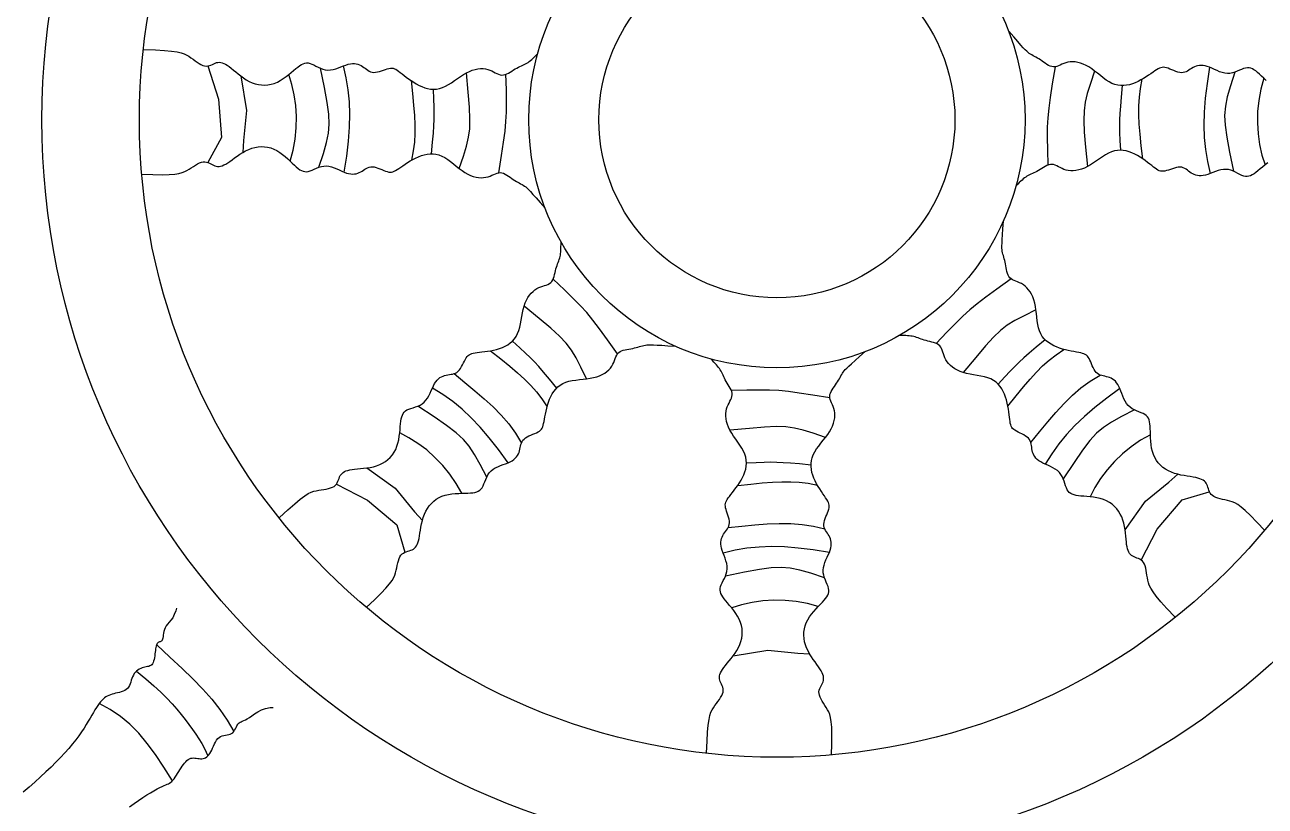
# Model space of a CAD drawing. Header units: inches. Extents: x 7.5 to 50, y 15.4 to 40.2.
# Drawn here: x 9.2811 to 9.3794, y 22.0536 to 22.1156 of the extents above; entities that cross this region are included whole.
import ezdxf

# ---------------------------------------------------------------- set-up
doc = ezdxf.new("R2010")
doc.units = ezdxf.units.IN
doc.header["$MEASUREMENT"] = 0
doc.layers.add('02', color=2, linetype='Continuous')

msp = doc.modelspace()

# ---------------------------------------------------------------- linework, layer by layer
at = {"layer": '02'}
for points in [[(9.379511, 22.111159), (9.379321, 22.111335), (9.379144, 22.111505), (9.378978, 22.111662), (9.378826, 22.111799), (9.378684, 22.111917), (9.378549, 22.112013), (9.378419, 22.112088), (9.37829, 22.11214), (9.37816, 22.112168), (9.378025, 22.112173), (9.377883, 22.112152), (9.37773, 22.112107), (9.377568, 22.112044), (9.377397, 22.111971), (9.377219, 22.111894), (9.377033, 22.111823), (9.376841, 22.111764), (9.376644, 22.111725), (9.376442, 22.111715), (9.376238, 22.111737), (9.376031, 22.111787), (9.375824, 22.111859), (9.375619, 22.111944), (9.375418, 22.112036), (9.375221, 22.112128), (9.375031, 22.112211), (9.37485, 22.11228), (9.374679, 22.112328), (9.374517, 22.112355), (9.374365, 22.112364), (9.37422, 22.112356), (9.374084, 22.112332), (9.373955, 22.112295), (9.373832, 22.112247), (9.373715, 22.112188), (9.373604, 22.112122), (9.373495, 22.112051), (9.373388, 22.111981), (9.37328, 22.111915), (9.373169, 22.111858), (9.373054, 22.111813), (9.372931, 22.111785), (9.372799, 22.111778), (9.372658, 22.111795), (9.372508, 22.111832), (9.372353, 22.111883), (9.372196, 22.111944), (9.372041, 22.112008), (9.37189, 22.112071), (9.371747, 22.112127), (9.371613, 22.11217), (9.371493, 22.112198), (9.371381, 22.112207), (9.371276, 22.1122), (9.371172, 22.112176), (9.371067, 22.112136), (9.370955, 22.112079), (9.370833, 22.112006), (9.370698, 22.111918), (9.370545, 22.111814), (9.370377, 22.111699), (9.370195, 22.111577), (9.370001, 22.11145), (9.369797, 22.111324), (9.369584, 22.111202), (9.369365, 22.111088), (9.369141, 22.110986), (9.368913, 22.1109), (9.368684, 22.110831), (9.368453, 22.110784), (9.36822, 22.110758), (9.367987, 22.110758), (9.367753, 22.110786), (9.36752, 22.110843), (9.367287, 22.110931), (9.367056, 22.111053), (9.366826, 22.111201), (9.366596, 22.111368), (9.366368, 22.111547), (9.366141, 22.111731), (9.365914, 22.111911), (9.365688, 22.112081), (9.365462, 22.112233), (9.365237, 22.112361), (9.365013, 22.112464), (9.364793, 22.112543), (9.364578, 22.1126), (9.364369, 22.112635), (9.364167, 22.112648), (9.363976, 22.112641), (9.363795, 22.112615), (9.363626, 22.112572), (9.363468, 22.112515), (9.363319, 22.112452), (9.363177, 22.112388), (9.363041, 22.112329), (9.36291, 22.112281), (9.36278, 22.11225), (9.362651, 22.112242), (9.362522, 22.11226), (9.362392, 22.112302), (9.362262, 22.112363), (9.362132, 22.112438), (9.362002, 22.112523), (9.361874, 22.112613), (9.361747, 22.112704), (9.361622, 22.11279), (9.3615, 22.112869), (9.36138, 22.11294), (9.361263, 22.113006), (9.361149, 22.113068), (9.361039, 22.113128), (9.360933, 22.113188), (9.36083, 22.11325), (9.360733, 22.113314), (9.360638, 22.113386), (9.360535, 22.113475), (9.360414, 22.113594), (9.360262, 22.113755), (9.360067, 22.11397), (9.359817, 22.114251), (9.3595, 22.114612), (9.359105, 22.115063)], [(9.290538, 22.113622), (9.291446, 22.113592), (9.292169, 22.113551), (9.292734, 22.113498), (9.293166, 22.113435), (9.293493, 22.113361), (9.293741, 22.113277), (9.293936, 22.113182), (9.294105, 22.113078), (9.294269, 22.112964), (9.294432, 22.112846), (9.294594, 22.112727), (9.294753, 22.112615), (9.294908, 22.112512), (9.29506, 22.112425), (9.295206, 22.112358), (9.295346, 22.112316), (9.29548, 22.112303), (9.295607, 22.112314), (9.29573, 22.112344), (9.295848, 22.112387), (9.295963, 22.112438), (9.296075, 22.11249), (9.296185, 22.112538), (9.296295, 22.112576), (9.296405, 22.112599), (9.296516, 22.112606), (9.29663, 22.112596), (9.296748, 22.112568), (9.296873, 22.112521), (9.297005, 22.112455), (9.297145, 22.112369), (9.297296, 22.112263), (9.297458, 22.112135), (9.297632, 22.111992), (9.297816, 22.111838), (9.298011, 22.111678), (9.298215, 22.111519), (9.298428, 22.111365), (9.298651, 22.111221), (9.298881, 22.111094), (9.29912, 22.110987), (9.299364, 22.110904), (9.299614, 22.110843), (9.299866, 22.110808), (9.300119, 22.110799), (9.300373, 22.110816), (9.300625, 22.110862), (9.300873, 22.110937), (9.301117, 22.111041), (9.301354, 22.111169), (9.301585, 22.111315), (9.301806, 22.111473), (9.302018, 22.111637), (9.302219, 22.111801), (9.302407, 22.111959), (9.302583, 22.112104), (9.302744, 22.112231), (9.302893, 22.112339), (9.303034, 22.112426), (9.303169, 22.112492), (9.303301, 22.112535), (9.303433, 22.112555), (9.303568, 22.11255), (9.303709, 22.11252), (9.303858, 22.112465), (9.304015, 22.112391), (9.304181, 22.112307), (9.304354, 22.112219), (9.304535, 22.112135), (9.304722, 22.112064), (9.304916, 22.112012), (9.305117, 22.111988), (9.305322, 22.111996), (9.305532, 22.112033), (9.305743, 22.11209), (9.305953, 22.112162), (9.306161, 22.11224), (9.306363, 22.112318), (9.306558, 22.112389), (9.306743, 22.112446), (9.306917, 22.112482), (9.30708, 22.112498), (9.307233, 22.112497), (9.307376, 22.112479), (9.307511, 22.112447), (9.307637, 22.112401), (9.307757, 22.112344), (9.307869, 22.112278), (9.307976, 22.112204), (9.30808, 22.112127), (9.308182, 22.11205), (9.308285, 22.111977), (9.308392, 22.111912), (9.308504, 22.11186), (9.308625, 22.111824), (9.308756, 22.111808), (9.308898, 22.111816), (9.30905, 22.111843), (9.309208, 22.111883), (9.309368, 22.111933), (9.309528, 22.111987), (9.309682, 22.11204), (9.309829, 22.112086), (9.309965, 22.112121), (9.310087, 22.11214), (9.310199, 22.112142), (9.310304, 22.112128), (9.310406, 22.112097), (9.310509, 22.11205), (9.310616, 22.111985), (9.310733, 22.111905), (9.310862, 22.111807), (9.311007, 22.111694), (9.311167, 22.111568), (9.31134, 22.111434), (9.311526, 22.111295), (9.311721, 22.111155), (9.311926, 22.111019), (9.312137, 22.110891), (9.312354, 22.110774), (9.312575, 22.110673), (9.312799, 22.11059), (9.313027, 22.110526), (9.313257, 22.110486), (9.31349, 22.11047), (9.313725, 22.110482), (9.313961, 22.110523), (9.314199, 22.110596), (9.314438, 22.110702), (9.314678, 22.110834), (9.314917, 22.110986), (9.315157, 22.11115), (9.315396, 22.111318), (9.315634, 22.111483), (9.315871, 22.111637), (9.316107, 22.111773), (9.31634, 22.111886), (9.31657, 22.111974), (9.316795, 22.112039), (9.317014, 22.112081), (9.317225, 22.112101), (9.317426, 22.112101), (9.317617, 22.112082), (9.317796, 22.112044), (9.317962, 22.111989), (9.318116, 22.111922), (9.31826, 22.111849), (9.318397, 22.111776), (9.318529, 22.111708), (9.318657, 22.111652), (9.318784, 22.111612), (9.318912, 22.111595), (9.319042, 22.111604), (9.319175, 22.111637), (9.319309, 22.11169), (9.319444, 22.111756), (9.319578, 22.111833), (9.319712, 22.111914), (9.319845, 22.111996), (9.319975, 22.112074), (9.320103, 22.112144), (9.320227, 22.112207), (9.320348, 22.112265), (9.320466, 22.112319), (9.32058, 22.112372), (9.32069, 22.112425), (9.320796, 22.112479), (9.320898, 22.112537), (9.320996, 22.112601), (9.321092, 22.112671), (9.321188, 22.112749), (9.321288, 22.112836), (9.321392, 22.112933), (9.321505, 22.113042), (9.321628, 22.113164), (9.321764, 22.113299)], [(9.295607, 22.112314), (9.296452, 22.109682), (9.296699, 22.106646), (9.295617, 22.104673)], [(9.298215, 22.111519), (9.298667, 22.108778), (9.298422, 22.106399), (9.298374, 22.105457)], [(9.302126, 22.104769), (9.302361, 22.105636), (9.302521, 22.106519), (9.302609, 22.107408), (9.302626, 22.108295), (9.302574, 22.10917), (9.302454, 22.110024), (9.302268, 22.11085), (9.302018, 22.111637)], [(9.304415, 22.104281), (9.304764, 22.105367), (9.305014, 22.106239), (9.305168, 22.10699), (9.305227, 22.10771), (9.305191, 22.108493), (9.305063, 22.10943), (9.304844, 22.110613), (9.304535, 22.112135)], [(9.306416, 22.103893), (9.30662, 22.105175), (9.306764, 22.106355), (9.306849, 22.107452), (9.306874, 22.108484), (9.306839, 22.109469), (9.306742, 22.110424), (9.306584, 22.111368), (9.306363, 22.112318)], [(9.315533, 22.104193), (9.315869, 22.105171), (9.316116, 22.105963), (9.316281, 22.106657), (9.31637, 22.107342), (9.316391, 22.108108), (9.316349, 22.109042), (9.316252, 22.110235), (9.316107, 22.111773)], [(9.318667, 22.103854), (9.31889, 22.105212), (9.319056, 22.106279), (9.319173, 22.107144), (9.319246, 22.1079), (9.319283, 22.108639), (9.319291, 22.109452), (9.319276, 22.110429), (9.319245, 22.111664)], [(9.36278, 22.11225), (9.362558, 22.110892), (9.362391, 22.109826), (9.362275, 22.10896), (9.362202, 22.108204), (9.362165, 22.107465), (9.362157, 22.106653), (9.362172, 22.105675), (9.362203, 22.10444)], [(9.365914, 22.111911), (9.365578, 22.110933), (9.365331, 22.110142), (9.365167, 22.109448), (9.365077, 22.108762), (9.365057, 22.107997), (9.365098, 22.107062), (9.365195, 22.10587), (9.365341, 22.104331)], [(9.375031, 22.112211), (9.374828, 22.11093), (9.374683, 22.109749), (9.374598, 22.108652), (9.374573, 22.10762), (9.374609, 22.106636), (9.374706, 22.105681), (9.374864, 22.104737), (9.375085, 22.103786)], [(9.377033, 22.111823), (9.376684, 22.110737), (9.376433, 22.109865), (9.376279, 22.109115), (9.376221, 22.108394), (9.376256, 22.107611), (9.376385, 22.106674), (9.376604, 22.105491), (9.376913, 22.103969)], [(9.311721, 22.111155), (9.311833, 22.110119), (9.311925, 22.109208), (9.311991, 22.108396), (9.312027, 22.107655), (9.312027, 22.106957), (9.311986, 22.106274), (9.311897, 22.105578), (9.311757, 22.104841)], [(9.368103, 22.110758), (9.368019, 22.10984), (9.367957, 22.109121), (9.367916, 22.108542), (9.367894, 22.108041), (9.367888, 22.107561), (9.367898, 22.107039), (9.367922, 22.106417), (9.367958, 22.105634)], [(9.369726, 22.104949), (9.369615, 22.105986), (9.369523, 22.106896), (9.369456, 22.107708), (9.369421, 22.108449), (9.369421, 22.109147), (9.369462, 22.109831), (9.36955, 22.110527), (9.36969, 22.111263)], [(9.379321, 22.111335), (9.379087, 22.110468), (9.378926, 22.109585), (9.378838, 22.108696), (9.378822, 22.10781), (9.378874, 22.106935), (9.378994, 22.10608), (9.37918, 22.105254), (9.37943, 22.104467)], [(9.313344, 22.105346), (9.313428, 22.106264), (9.31349, 22.106983), (9.313531, 22.107563), (9.313554, 22.108063), (9.313559, 22.108544), (9.313549, 22.109065), (9.313526, 22.109687), (9.31349, 22.11047)], [(9.290351, 22.10373), (9.291258, 22.1037), (9.291982, 22.103692), (9.292549, 22.103707), (9.292985, 22.103741), (9.293316, 22.103793), (9.293569, 22.103861), (9.29377, 22.103942), (9.293945, 22.104036), (9.294117, 22.104138), (9.294288, 22.104245), (9.294457, 22.104352), (9.294623, 22.104454), (9.294785, 22.104546), (9.294942, 22.104624), (9.295092, 22.104681), (9.295235, 22.104713), (9.295369, 22.104717), (9.295495, 22.104698), (9.295616, 22.104659), (9.295731, 22.104608), (9.295842, 22.10455), (9.29595, 22.104491), (9.296057, 22.104436), (9.296164, 22.10439), (9.296272, 22.10436), (9.296382, 22.104345), (9.296497, 22.104348), (9.296617, 22.104368), (9.296744, 22.104406), (9.29688, 22.104463), (9.297026, 22.10454), (9.297184, 22.104636), (9.297354, 22.104752), (9.297537, 22.104884), (9.297731, 22.105025), (9.297936, 22.105172), (9.29815, 22.105317), (9.298374, 22.105457), (9.298605, 22.105585), (9.298844, 22.105697), (9.299088, 22.105787), (9.299338, 22.105854), (9.299591, 22.105898), (9.299845, 22.105916), (9.300098, 22.105909), (9.30035, 22.105875), (9.300598, 22.105812), (9.300841, 22.105721), (9.301078, 22.105601), (9.301306, 22.105457), (9.301526, 22.105296), (9.301737, 22.105124), (9.301937, 22.104946), (9.302126, 22.104769), (9.302304, 22.104599), (9.302469, 22.104443), (9.302622, 22.104305), (9.302764, 22.104187), (9.302898, 22.104091), (9.303028, 22.104016), (9.303157, 22.103964), (9.303288, 22.103936), (9.303423, 22.103932), (9.303565, 22.103952), (9.303717, 22.103997), (9.303879, 22.10406), (9.30405, 22.104134), (9.304229, 22.10421), (9.304415, 22.104281), (9.304607, 22.10434), (9.304804, 22.104379), (9.305005, 22.10439), (9.30521, 22.104367), (9.305417, 22.104317), (9.305623, 22.104245), (9.305829, 22.10416), (9.30603, 22.104068), (9.306227, 22.103977), (9.306416, 22.103893), (9.306598, 22.103824), (9.306769, 22.103777), (9.306931, 22.103749), (9.307083, 22.10374), (9.307227, 22.103749), (9.307364, 22.103772), (9.307493, 22.103809), (9.307616, 22.103858), (9.307732, 22.103916), (9.307844, 22.103983), (9.307952, 22.104053), (9.30806, 22.104123), (9.308168, 22.104189), (9.308278, 22.104247), (9.308394, 22.104291), (9.308517, 22.104319), (9.308648, 22.104326), (9.30879, 22.104309), (9.30894, 22.104272), (9.309095, 22.104221), (9.309251, 22.104161), (9.309406, 22.104096), (9.309557, 22.104034), (9.309701, 22.103978), (9.309834, 22.103934), (9.309955, 22.103907), (9.310066, 22.103897), (9.310172, 22.103904), (9.310275, 22.103928), (9.310381, 22.103969), (9.310493, 22.104025), (9.310615, 22.104098), (9.31075, 22.104187), (9.310902, 22.10429), (9.31107, 22.104405), (9.311252, 22.104528), (9.311446, 22.104654), (9.311651, 22.10478), (9.311864, 22.104902), (9.312083, 22.105016), (9.312307, 22.105118), (9.312534, 22.105205), (9.312764, 22.105273), (9.312995, 22.105321), (9.313228, 22.105346), (9.313461, 22.105346), (9.313695, 22.105319), (9.313928, 22.105262), (9.314161, 22.105173), (9.314392, 22.105052), (9.314622, 22.104904), (9.314851, 22.104736), (9.315079, 22.104557), (9.315307, 22.104373), (9.315533, 22.104193), (9.31576, 22.104023), (9.315986, 22.103871), (9.316211, 22.103743), (9.316434, 22.10364), (9.316655, 22.103561), (9.31687, 22.103504), (9.317079, 22.10347), (9.31728, 22.103456), (9.317472, 22.103463), (9.317653, 22.103489), (9.317822, 22.103533), (9.31798, 22.103589), (9.318129, 22.103652), (9.31827, 22.103716), (9.318406, 22.103775), (9.318538, 22.103823), (9.318667, 22.103854), (9.318796, 22.103863), (9.318926, 22.103845), (9.319056, 22.103803), (9.319186, 22.103742), (9.319316, 22.103666), (9.319445, 22.103581), (9.319574, 22.103491), (9.3197, 22.1034), (9.319825, 22.103314), (9.319948, 22.103235), (9.320068, 22.103164), (9.320185, 22.103098), (9.320298, 22.103036), (9.320409, 22.102976), (9.320515, 22.102916), (9.320617, 22.102855), (9.320715, 22.10279), (9.32081, 22.102718), (9.320912, 22.102629), (9.321033, 22.10251), (9.321186, 22.10235), (9.321381, 22.102135), (9.321631, 22.101853), (9.321948, 22.101493), (9.322343, 22.101041)], [(9.379642, 22.104631), (9.37943, 22.104467), (9.379229, 22.104303), (9.37904, 22.104146), (9.378865, 22.104001), (9.378704, 22.103873), (9.378554, 22.103766), (9.378414, 22.103678), (9.378279, 22.103613), (9.378147, 22.103569), (9.378015, 22.10355), (9.37788, 22.103554), (9.377739, 22.103584), (9.37759, 22.103639), (9.377433, 22.103713), (9.377267, 22.103798), (9.377094, 22.103886), (9.376913, 22.103969), (9.376726, 22.104041), (9.376531, 22.104093), (9.376331, 22.104117), (9.376125, 22.104108), (9.375916, 22.104072), (9.375705, 22.104014), (9.375494, 22.103943), (9.375287, 22.103864), (9.375085, 22.103786), (9.37489, 22.103715), (9.374705, 22.103659), (9.374531, 22.103622), (9.374367, 22.103606), (9.374215, 22.103607), (9.374071, 22.103625), (9.373937, 22.103658), (9.37381, 22.103703), (9.373691, 22.10376), (9.373578, 22.103826), (9.373472, 22.1039), (9.373368, 22.103977), (9.373266, 22.104055), (9.373163, 22.104127), (9.373056, 22.104192), (9.372943, 22.104244), (9.372823, 22.10428), (9.372692, 22.104296), (9.372549, 22.104288), (9.372397, 22.104262), (9.37224, 22.104221), (9.372079, 22.104171), (9.37192, 22.104117), (9.371765, 22.104065), (9.371618, 22.104018), (9.371483, 22.103984), (9.37136, 22.103965), (9.371249, 22.103962), (9.371144, 22.103976), (9.371042, 22.104007), (9.370939, 22.104055), (9.370831, 22.104119), (9.370715, 22.1042), (9.370586, 22.104297), (9.370441, 22.10441), (9.370281, 22.104536), (9.370107, 22.104671), (9.369922, 22.104809), (9.369726, 22.104949), (9.369522, 22.105085), (9.369311, 22.105213), (9.369094, 22.10533), (9.368873, 22.105431), (9.368649, 22.105515), (9.368421, 22.105578), (9.368191, 22.105618), (9.367958, 22.105634), (9.367723, 22.105622), (9.367486, 22.105581), (9.367248, 22.105508), (9.367009, 22.105402), (9.36677, 22.10527), (9.36653, 22.105118), (9.366291, 22.104955), (9.366051, 22.104787), (9.365813, 22.104622), (9.365576, 22.104467), (9.365341, 22.104331), (9.365107, 22.104218), (9.364877, 22.10413), (9.364652, 22.104066), (9.364434, 22.104024), (9.364223, 22.104003), (9.364021, 22.104003), (9.36383, 22.104023), (9.363652, 22.104061), (9.363486, 22.104115), (9.363332, 22.104182), (9.363188, 22.104255), (9.363051, 22.104328), (9.362919, 22.104396), (9.362791, 22.104453), (9.362664, 22.104492), (9.362536, 22.10451), (9.362405, 22.1045), (9.362273, 22.104467), (9.362139, 22.104415), (9.362004, 22.104348), (9.361869, 22.104272), (9.361735, 22.10419), (9.361603, 22.104108), (9.361472, 22.10403), (9.361345, 22.10396), (9.36122, 22.103897), (9.361099, 22.103839), (9.360982, 22.103785), (9.360868, 22.103732), (9.360758, 22.10368), (9.360652, 22.103625), (9.36055, 22.103567), (9.360452, 22.103503), (9.360356, 22.103433), (9.36026, 22.103355), (9.36016, 22.103268), (9.360055, 22.103171), (9.359943, 22.103062), (9.35982, 22.102941), (9.359684, 22.102805)], [(9.379399, 22.075489), (9.378779, 22.076153), (9.378272, 22.07667), (9.377861, 22.07706), (9.377529, 22.077344), (9.377258, 22.077541), (9.377031, 22.077672), (9.376831, 22.077757), (9.376641, 22.077815), (9.376448, 22.077864), (9.376251, 22.077909), (9.376056, 22.077952), (9.375866, 22.077998), (9.375686, 22.078047), (9.375521, 22.078104), (9.375374, 22.07817), (9.375251, 22.078248), (9.375153, 22.078339), (9.375077, 22.078443), (9.375019, 22.078555), (9.374974, 22.078672), (9.374937, 22.078792), (9.374902, 22.078911), (9.374865, 22.079025), (9.374822, 22.079133), (9.374767, 22.079231), (9.374699, 22.079319), (9.374616, 22.079398), (9.374517, 22.079469), (9.3744, 22.079532), (9.374264, 22.079588), (9.374106, 22.079637), (9.373927, 22.07968), (9.373724, 22.079719), (9.373502, 22.079755), (9.373265, 22.079792), (9.373017, 22.079833), (9.372762, 22.079882), (9.372505, 22.079941), (9.372251, 22.080014), (9.372003, 22.080104), (9.371766, 22.080213), (9.371542, 22.080342), (9.371333, 22.08049), (9.37114, 22.080656), (9.370966, 22.080841), (9.370812, 22.081044), (9.370681, 22.081263), (9.370573, 22.081499), (9.370491, 22.081751), (9.370431, 22.082014), (9.37039, 22.082284), (9.370363, 22.082555), (9.370347, 22.082822), (9.370338, 22.083081), (9.370332, 22.083327), (9.370326, 22.083554), (9.370316, 22.08376), (9.370298, 22.083943), (9.370271, 22.084106), (9.370232, 22.084251), (9.370178, 22.084379), (9.370106, 22.084491), (9.370014, 22.08459), (9.369898, 22.084676), (9.369759, 22.084752), (9.3696, 22.084822), (9.369427, 22.084891), (9.369246, 22.084963), (9.369065, 22.085044), (9.368887, 22.085138), (9.368721, 22.08525), (9.36857, 22.085385), (9.368441, 22.085546), (9.368331, 22.085727), (9.368235, 22.085924), (9.368151, 22.08613), (9.368073, 22.086337), (9.367999, 22.086541), (9.367924, 22.086734), (9.367844, 22.086911), (9.367757, 22.087066), (9.367662, 22.087199), (9.36756, 22.087313), (9.367452, 22.08741), (9.367339, 22.087489), (9.367222, 22.087555), (9.367101, 22.087607), (9.366977, 22.087648), (9.366851, 22.08768), (9.366724, 22.087707), (9.366599, 22.087733), (9.366476, 22.087763), (9.366357, 22.087801), (9.366244, 22.087851), (9.366137, 22.087918), (9.366039, 22.088006), (9.365951, 22.088118), (9.365871, 22.08825), (9.365798, 22.088396), (9.36573, 22.088549), (9.365666, 22.088705), (9.365603, 22.088856), (9.365541, 22.088997), (9.365478, 22.089122), (9.365412, 22.089227), (9.36534, 22.089312), (9.36526, 22.089382), (9.36517, 22.089438), (9.365067, 22.089484), (9.364948, 22.089523), (9.36481, 22.089558), (9.364652, 22.089591), (9.364471, 22.089625), (9.364271, 22.089663), (9.364056, 22.089705), (9.363829, 22.089753), (9.363595, 22.089808), (9.363358, 22.089872), (9.363123, 22.089947), (9.362892, 22.090033), (9.36267, 22.090133), (9.36246, 22.090247), (9.362262, 22.090376), (9.36208, 22.090523), (9.361915, 22.090688), (9.361769, 22.090873), (9.361644, 22.091078), (9.361543, 22.091305), (9.361465, 22.091554), (9.361407, 22.091822), (9.361363, 22.092102), (9.361329, 22.09239), (9.361298, 22.092681), (9.361265, 22.092969), (9.361225, 22.093249), (9.361173, 22.093516), (9.361104, 22.093766), (9.361019, 22.093997), (9.360919, 22.094208), (9.360807, 22.094401), (9.360683, 22.094573), (9.360551, 22.094725), (9.36041, 22.094856), (9.360264, 22.094965), (9.360114, 22.095054), (9.359962, 22.095126), (9.359812, 22.095186), (9.359667, 22.095241), (9.359529, 22.095296), (9.359402, 22.095355), (9.359289, 22.095424), (9.359191, 22.095509), (9.359113, 22.095614), (9.35905, 22.095735), (9.359001, 22.095871), (9.358963, 22.096016), (9.358931, 22.096168), (9.358905, 22.096322), (9.358879, 22.096476), (9.358852, 22.096625), (9.358821, 22.096767), (9.358786, 22.096902), (9.35875, 22.097032), (9.358714, 22.097156), (9.358678, 22.097276), (9.358645, 22.097394), (9.358617, 22.09751), (9.358593, 22.097625), (9.358577, 22.097743), (9.358567, 22.097878), (9.358566, 22.098048), (9.358572, 22.098269), (9.358586, 22.098559), (9.358608, 22.098935), (9.358639, 22.099414), (9.358679, 22.100013)], [(9.301299, 22.076504), (9.301962, 22.077125), (9.302502, 22.077607), (9.302939, 22.077969), (9.303289, 22.07823), (9.303573, 22.078409), (9.303808, 22.078525), (9.304012, 22.078596), (9.304206, 22.078641), (9.304402, 22.078677), (9.304601, 22.078709), (9.304799, 22.078739), (9.304991, 22.078772), (9.305174, 22.078809), (9.305343, 22.078855), (9.305493, 22.07891), (9.305622, 22.07898), (9.305726, 22.079065), (9.305808, 22.079163), (9.305873, 22.079271), (9.305926, 22.079385), (9.305972, 22.079502), (9.306014, 22.079618), (9.306058, 22.07973), (9.306109, 22.079835), (9.30617, 22.079929), (9.306244, 22.080012), (9.306332, 22.080086), (9.306435, 22.08015), (9.306556, 22.080205), (9.306696, 22.080251), (9.306856, 22.08029), (9.307038, 22.080321), (9.307243, 22.080346), (9.307467, 22.080367), (9.307707, 22.080389), (9.307957, 22.080413), (9.308214, 22.080445), (9.308474, 22.080487), (9.308733, 22.080543), (9.308986, 22.080616), (9.30923, 22.080709), (9.309462, 22.080823), (9.309681, 22.080956), (9.309884, 22.08111), (9.31007, 22.081282), (9.310237, 22.081474), (9.310383, 22.081684), (9.310506, 22.081913), (9.310604, 22.082159), (9.310682, 22.082417), (9.310741, 22.082684), (9.310786, 22.082952), (9.31082, 22.083218), (9.310846, 22.083476), (9.310868, 22.083721), (9.310889, 22.083947), (9.310913, 22.084151), (9.310943, 22.084333), (9.31098, 22.084494), (9.311029, 22.084636), (9.311092, 22.08476), (9.311171, 22.084867), (9.31127, 22.084959), (9.311391, 22.085038), (9.311535, 22.085104), (9.311699, 22.085163), (9.311876, 22.085221), (9.31206, 22.085281), (9.312247, 22.085349), (9.31243, 22.085432), (9.312604, 22.085532), (9.312763, 22.085657), (9.312902, 22.085808), (9.313025, 22.085982), (9.313133, 22.086172), (9.313231, 22.086372), (9.313323, 22.086574), (9.31341, 22.086772), (9.313498, 22.08696), (9.313589, 22.087131), (9.313687, 22.087279), (9.31379, 22.087407), (9.313899, 22.087514), (9.314013, 22.087602), (9.314131, 22.087674), (9.314253, 22.087732), (9.314377, 22.087776), (9.314504, 22.087809), (9.314632, 22.087832), (9.31476, 22.087851), (9.314886, 22.087868), (9.315011, 22.08789), (9.315132, 22.087919), (9.315249, 22.087962), (9.315359, 22.088022), (9.315463, 22.088103), (9.315559, 22.088209), (9.315647, 22.088336), (9.31573, 22.088476), (9.315808, 22.088625), (9.315882, 22.088775), (9.315955, 22.088922), (9.316026, 22.089059), (9.316097, 22.089179), (9.31617, 22.089279), (9.316248, 22.08936), (9.316332, 22.089424), (9.316426, 22.089474), (9.316532, 22.089513), (9.316653, 22.089544), (9.316793, 22.089569), (9.316953, 22.089592), (9.317136, 22.089614), (9.317338, 22.089639), (9.317555, 22.089666), (9.317785, 22.089699), (9.318022, 22.089739), (9.318262, 22.089787), (9.318502, 22.089846), (9.318738, 22.089916), (9.318966, 22.090001), (9.319184, 22.090101), (9.319389, 22.090217), (9.319581, 22.090351), (9.319757, 22.090505), (9.319915, 22.090679), (9.320053, 22.090875), (9.320169, 22.091095), (9.320264, 22.091339), (9.320339, 22.091602), (9.320401, 22.091879), (9.320455, 22.092164), (9.320505, 22.092452), (9.320557, 22.092737), (9.320616, 22.093014), (9.320686, 22.093277), (9.320771, 22.093521), (9.320872, 22.093746), (9.320985, 22.093951), (9.32111, 22.094135), (9.321244, 22.094299), (9.321387, 22.094442), (9.321536, 22.094563), (9.321689, 22.094662), (9.321845, 22.094741), (9.322001, 22.094802), (9.322154, 22.094853), (9.322303, 22.094898), (9.322444, 22.094943), (9.322575, 22.094994), (9.322693, 22.095056), (9.322796, 22.095134), (9.322881, 22.095233), (9.322951, 22.09535), (9.323009, 22.095482), (9.323057, 22.095624), (9.323099, 22.095773), (9.323136, 22.095926), (9.323171, 22.096077), (9.323209, 22.096225), (9.323249, 22.096364), (9.323293, 22.096497), (9.323337, 22.096623), (9.323382, 22.096745), (9.323425, 22.096863), (9.323466, 22.096978), (9.323502, 22.097092), (9.323533, 22.097205), (9.323558, 22.097319), (9.323576, 22.097436), (9.323589, 22.097559), (9.323598, 22.097691), (9.323603, 22.097834), (9.323606, 22.097991), (9.323607, 22.098164), (9.323607, 22.098356)], [(9.328096, 22.089487), (9.327293, 22.090605), (9.326657, 22.091477), (9.326127, 22.092171), (9.325644, 22.092758), (9.325148, 22.093306), (9.324579, 22.093886), (9.323877, 22.094567), (9.322982, 22.095418)], [(9.359289, 22.095424), (9.358171, 22.094621), (9.357299, 22.093985), (9.356605, 22.093455), (9.356018, 22.092972), (9.35547, 22.092476), (9.35489, 22.091907), (9.354209, 22.091205), (9.353358, 22.09031)], [(9.32564, 22.087511), (9.325186, 22.08844), (9.324801, 22.089174), (9.324427, 22.089782), (9.324005, 22.09033), (9.323478, 22.090885), (9.322788, 22.091517), (9.321877, 22.092291), (9.320686, 22.093277)], [(9.361265, 22.092969), (9.360336, 22.092515), (9.359602, 22.092129), (9.358994, 22.091755), (9.358446, 22.091334), (9.357891, 22.090807), (9.357259, 22.090117), (9.356485, 22.089205), (9.355499, 22.088014)], [(9.372272, 22.068628), (9.371651, 22.06929), (9.371169, 22.069831), (9.370807, 22.070267), (9.370546, 22.070617), (9.370367, 22.070901), (9.370251, 22.071136), (9.37018, 22.071341), (9.370135, 22.071534), (9.370099, 22.07173), (9.370067, 22.07193), (9.370037, 22.072127), (9.370004, 22.07232), (9.369967, 22.072502), (9.369921, 22.072671), (9.369866, 22.072822), (9.369796, 22.07295), (9.369711, 22.073054), (9.369613, 22.073136), (9.369505, 22.073202), (9.369391, 22.073255), (9.369274, 22.0733), (9.369158, 22.073343), (9.369046, 22.073387), (9.368941, 22.073437), (9.368847, 22.073498), (9.368764, 22.073572), (9.36869, 22.07366), (9.368626, 22.073764), (9.368571, 22.073885), (9.368524, 22.074024), (9.368486, 22.074185), (9.368455, 22.074367), (9.36843, 22.074571), (9.368409, 22.074796), (9.368387, 22.075035), (9.368363, 22.075285), (9.368331, 22.075542), (9.368289, 22.075802), (9.368233, 22.076061), (9.36816, 22.076314), (9.368067, 22.076558), (9.367953, 22.07679), (9.36782, 22.077009), (9.367666, 22.077212), (9.367494, 22.077398), (9.367302, 22.077565), (9.367092, 22.077711), (9.366863, 22.077834), (9.366617, 22.077933), (9.366359, 22.07801), (9.366092, 22.078069), (9.365824, 22.078114), (9.365558, 22.078148), (9.3653, 22.078174), (9.365055, 22.078196), (9.364829, 22.078218), (9.364625, 22.078241), (9.364443, 22.078271), (9.364282, 22.078309), (9.36414, 22.078358), (9.364016, 22.07842), (9.363909, 22.0785), (9.363817, 22.078598), (9.363738, 22.078719), (9.363672, 22.078863), (9.363613, 22.079027), (9.363555, 22.079204), (9.363495, 22.079389), (9.363427, 22.079575), (9.363344, 22.079759), (9.363244, 22.079932), (9.363119, 22.080091), (9.362968, 22.080231), (9.362794, 22.080353), (9.362604, 22.080462), (9.362404, 22.08056), (9.362202, 22.080651), (9.362004, 22.080739), (9.361816, 22.080826), (9.361645, 22.080917), (9.361497, 22.081015), (9.361369, 22.081118), (9.361262, 22.081228), (9.361174, 22.081342), (9.361102, 22.08146), (9.361044, 22.081581), (9.361, 22.081706), (9.360967, 22.081832), (9.360944, 22.08196), (9.360925, 22.082088), (9.360908, 22.082215), (9.360886, 22.082339), (9.360857, 22.082461), (9.360814, 22.082577), (9.360754, 22.082688), (9.360673, 22.082791), (9.360567, 22.082887), (9.36044, 22.082975), (9.3603, 22.083058), (9.360151, 22.083136), (9.360001, 22.083211), (9.359854, 22.083283), (9.359717, 22.083354), (9.359597, 22.083426), (9.359497, 22.083499), (9.359416, 22.083576), (9.359352, 22.08366), (9.359302, 22.083754), (9.359263, 22.08386), (9.359232, 22.083982), (9.359207, 22.084121), (9.359184, 22.084281), (9.359162, 22.084464), (9.359137, 22.084666), (9.35911, 22.084884), (9.359077, 22.085113), (9.359037, 22.08535), (9.358989, 22.08559), (9.35893, 22.085831), (9.35886, 22.086067), (9.358775, 22.086294), (9.358675, 22.086512), (9.358559, 22.086718), (9.358425, 22.086909), (9.358271, 22.087085), (9.358097, 22.087243), (9.357901, 22.087381), (9.357681, 22.087498), (9.357437, 22.087592), (9.357174, 22.087668), (9.356897, 22.08773), (9.356612, 22.087784), (9.356324, 22.087834), (9.356039, 22.087886), (9.355762, 22.087944), (9.355499, 22.088014), (9.355255, 22.088099), (9.35503, 22.0882), (9.354825, 22.088313), (9.354641, 22.088438), (9.354477, 22.088573), (9.354334, 22.088715), (9.354213, 22.088864), (9.354114, 22.089017), (9.354035, 22.089173), (9.353974, 22.089329), (9.353923, 22.089483), (9.353878, 22.089631), (9.353833, 22.089772), (9.353782, 22.089903), (9.35372, 22.090021), (9.353642, 22.090124), (9.353543, 22.090209), (9.353426, 22.09028), (9.353294, 22.090338), (9.353152, 22.090386), (9.353003, 22.090427), (9.35285, 22.090464), (9.352699, 22.0905), (9.352551, 22.090537), (9.352412, 22.090578), (9.352279, 22.090621), (9.352153, 22.090666), (9.352031, 22.09071), (9.351913, 22.090754), (9.351798, 22.090794), (9.351684, 22.090831), (9.351571, 22.090862), (9.351457, 22.090886), (9.35134, 22.090904), (9.351217, 22.090917), (9.351085, 22.090926), (9.350942, 22.090931), (9.350785, 22.090934), (9.350612, 22.090935), (9.35042, 22.090935)], [(9.308161, 22.069377), (9.308824, 22.069997), (9.309341, 22.070504), (9.309732, 22.070915), (9.310016, 22.071247), (9.310213, 22.071518), (9.310344, 22.071745), (9.310429, 22.071945), (9.310487, 22.072135), (9.310535, 22.072328), (9.31058, 22.072525), (9.310624, 22.07272), (9.31067, 22.07291), (9.310719, 22.07309), (9.310775, 22.073255), (9.310841, 22.073402), (9.310919, 22.073525), (9.311011, 22.073623), (9.311115, 22.073699), (9.311227, 22.073757), (9.311344, 22.073802), (9.311464, 22.073839), (9.311582, 22.073874), (9.311697, 22.073911), (9.311805, 22.073954), (9.311903, 22.074009), (9.311991, 22.074077), (9.31207, 22.07416), (9.312141, 22.074259), (9.312204, 22.074376), (9.312259, 22.074512), (9.312309, 22.07467), (9.312352, 22.074849), (9.31239, 22.075052), (9.312426, 22.075274), (9.312464, 22.075511), (9.312505, 22.075759), (9.312554, 22.076014), (9.312613, 22.076271), (9.312686, 22.076525), (9.312776, 22.076773), (9.312885, 22.07701), (9.313014, 22.077234), (9.313162, 22.077443), (9.313328, 22.077636), (9.313513, 22.07781), (9.313715, 22.077964), (9.313935, 22.078095), (9.314171, 22.078203), (9.314423, 22.078285), (9.314686, 22.078345), (9.314956, 22.078386), (9.315227, 22.078413), (9.315494, 22.078429), (9.315753, 22.078438), (9.315999, 22.078444), (9.316226, 22.07845), (9.316431, 22.07846), (9.316615, 22.078478), (9.316778, 22.078505), (9.316923, 22.078544), (9.317051, 22.078598), (9.317163, 22.07867), (9.317262, 22.078762), (9.317348, 22.078878), (9.317424, 22.079017), (9.317494, 22.079176), (9.317563, 22.079349), (9.317635, 22.07953), (9.317716, 22.079711), (9.31781, 22.079889), (9.317922, 22.080055), (9.318057, 22.080206), (9.318217, 22.080335), (9.318399, 22.080445), (9.318596, 22.080541), (9.318801, 22.080625), (9.319009, 22.080703), (9.319213, 22.080777), (9.319406, 22.080852), (9.319582, 22.080932), (9.319737, 22.081019), (9.319871, 22.081114), (9.319985, 22.081216), (9.320081, 22.081324), (9.320161, 22.081437), (9.320226, 22.081554), (9.320279, 22.081675), (9.32032, 22.081799), (9.320352, 22.081925), (9.320379, 22.082052), (9.320405, 22.082177), (9.320434, 22.0823), (9.320472, 22.082419), (9.320522, 22.082532), (9.32059, 22.082639), (9.320678, 22.082737), (9.32079, 22.082825), (9.320922, 22.082905), (9.321068, 22.082978), (9.321221, 22.083046), (9.321376, 22.08311), (9.321527, 22.083173), (9.321669, 22.083235), (9.321794, 22.083298), (9.321898, 22.083364), (9.321984, 22.083436), (9.322053, 22.083516), (9.32211, 22.083606), (9.322156, 22.083709), (9.322195, 22.083828), (9.322229, 22.083966), (9.322262, 22.084124), (9.322297, 22.084305), (9.322334, 22.084505), (9.322376, 22.08472), (9.322424, 22.084947), (9.32248, 22.085181), (9.322544, 22.085417), (9.322619, 22.085653), (9.322705, 22.085884), (9.322804, 22.086106), (9.322918, 22.086316), (9.323048, 22.086514), (9.323195, 22.086696), (9.32336, 22.086861), (9.323544, 22.087007), (9.323749, 22.087132), (9.323977, 22.087233), (9.324226, 22.087311), (9.324494, 22.087369), (9.324774, 22.087413), (9.325062, 22.087447), (9.325352, 22.087478), (9.32564, 22.087511), (9.325921, 22.087551), (9.326188, 22.087603), (9.326437, 22.087672), (9.326668, 22.087757), (9.32688, 22.087857), (9.327072, 22.087969), (9.327245, 22.088093), (9.327397, 22.088225), (9.327527, 22.088366), (9.327637, 22.088512), (9.327725, 22.088662), (9.327797, 22.088814), (9.327858, 22.088964), (9.327913, 22.089109), (9.327967, 22.089247), (9.328027, 22.089374), (9.328096, 22.089487), (9.328181, 22.089585), (9.328285, 22.089663), (9.328407, 22.089726), (9.328542, 22.089775), (9.328688, 22.089813), (9.328839, 22.089844), (9.328994, 22.089871), (9.329147, 22.089897), (9.329297, 22.089924), (9.329439, 22.089955), (9.329574, 22.08999), (9.329703, 22.090026), (9.329828, 22.090062), (9.329948, 22.090098), (9.330066, 22.090131), (9.330181, 22.090159), (9.330296, 22.090183), (9.330414, 22.090199), (9.33055, 22.090209), (9.330719, 22.09021), (9.330941, 22.090204), (9.331231, 22.09019), (9.331606, 22.090168), (9.332085, 22.090137), (9.332684, 22.090097)], [(9.323277, 22.086778), (9.322687, 22.087487), (9.322223, 22.088039), (9.321842, 22.088478), (9.321504, 22.088848), (9.321168, 22.089191), (9.320792, 22.089553), (9.320336, 22.089976), (9.319757, 22.090505)], [(9.361998, 22.090606), (9.361289, 22.090016), (9.360737, 22.089551), (9.360298, 22.08917), (9.359928, 22.088833), (9.359585, 22.088496), (9.359223, 22.088121), (9.3588, 22.087664), (9.358271, 22.087085)], [(9.318022, 22.089739), (9.318834, 22.089084), (9.319542, 22.088506), (9.320163, 22.087979), (9.320713, 22.08748), (9.321207, 22.086986), (9.32166, 22.086474), (9.32209, 22.085919), (9.322512, 22.085299)], [(9.335154, 22.057867), (9.335184, 22.058774), (9.335225, 22.059497), (9.335278, 22.060062), (9.335341, 22.060495), (9.335415, 22.060822), (9.335499, 22.061069), (9.335594, 22.061264), (9.335698, 22.061433), (9.335812, 22.061597), (9.33593, 22.061761), (9.336049, 22.061922), (9.336161, 22.062081), (9.336264, 22.062237), (9.336351, 22.062388), (9.336418, 22.062534), (9.33646, 22.062674), (9.336473, 22.062808), (9.336462, 22.062936), (9.336432, 22.063058), (9.336389, 22.063176), (9.336338, 22.063291), (9.336286, 22.063403), (9.336238, 22.063514), (9.3362, 22.063623), (9.336177, 22.063733), (9.33617, 22.063844), (9.33618, 22.063958), (9.336208, 22.064077), (9.336255, 22.064201), (9.336321, 22.064333), (9.336407, 22.064473), (9.336513, 22.064624), (9.336641, 22.064787), (9.336784, 22.06496), (9.336938, 22.065144), (9.337098, 22.065339), (9.337257, 22.065543), (9.337411, 22.065757), (9.337555, 22.065979), (9.337682, 22.06621), (9.337789, 22.066448), (9.337872, 22.066693), (9.337933, 22.066942), (9.337968, 22.067194), (9.337977, 22.067448), (9.33796, 22.067701), (9.337914, 22.067953), (9.337839, 22.068202), (9.337735, 22.068445), (9.337607, 22.068683), (9.337461, 22.068913), (9.337303, 22.069134), (9.337139, 22.069346), (9.336975, 22.069547), (9.336817, 22.069736), (9.336672, 22.069911), (9.336545, 22.070072), (9.336437, 22.070222), (9.33635, 22.070362), (9.336284, 22.070497), (9.336241, 22.070629), (9.336221, 22.070761), (9.336226, 22.070896), (9.336256, 22.071037), (9.336311, 22.071186), (9.336385, 22.071343), (9.336469, 22.071509), (9.336557, 22.071682), (9.336641, 22.071863), (9.336712, 22.07205), (9.336764, 22.072245), (9.336788, 22.072445), (9.33678, 22.072651), (9.336743, 22.07286), (9.336686, 22.073071), (9.336614, 22.073282), (9.336536, 22.073489), (9.336458, 22.073691), (9.336387, 22.073886), (9.33633, 22.074071), (9.336294, 22.074245), (9.336278, 22.074409), (9.336279, 22.074561), (9.336297, 22.074705), (9.336329, 22.074839), (9.336375, 22.074966), (9.336432, 22.075085), (9.336498, 22.075198), (9.336572, 22.075304), (9.336649, 22.075408), (9.336726, 22.07551), (9.336799, 22.075613), (9.336864, 22.07572), (9.336916, 22.075833), (9.336952, 22.075953), (9.336968, 22.076084), (9.33696, 22.076227), (9.336933, 22.076379), (9.336893, 22.076536), (9.336843, 22.076697), (9.336789, 22.076856), (9.336736, 22.077011), (9.33669, 22.077158), (9.336655, 22.077293), (9.336636, 22.077416), (9.336634, 22.077527), (9.336648, 22.077632), (9.336679, 22.077734), (9.336726, 22.077837), (9.336791, 22.077945), (9.336871, 22.078061), (9.336969, 22.07819), (9.337082, 22.078335), (9.337208, 22.078495), (9.337342, 22.078669), (9.337481, 22.078854), (9.337621, 22.07905), (9.337757, 22.079254), (9.337885, 22.079465), (9.338002, 22.079682), (9.338103, 22.079903), (9.338186, 22.080127), (9.33825, 22.080355), (9.33829, 22.080585), (9.338306, 22.080818), (9.338294, 22.081053), (9.338253, 22.08129), (9.33818, 22.081528), (9.338074, 22.081767), (9.337942, 22.082006), (9.33779, 22.082246), (9.337626, 22.082485), (9.337458, 22.082725), (9.337293, 22.082963), (9.337139, 22.0832), (9.337003, 22.083435), (9.33689, 22.083669), (9.336802, 22.083899), (9.336737, 22.084124), (9.336695, 22.084342), (9.336675, 22.084553), (9.336675, 22.084755), (9.336694, 22.084946), (9.336732, 22.085124), (9.336787, 22.08529), (9.336854, 22.085444), (9.336927, 22.085588), (9.337, 22.085725), (9.337068, 22.085857), (9.337124, 22.085985), (9.337164, 22.086112), (9.337181, 22.08624), (9.337172, 22.086371), (9.337139, 22.086503), (9.337086, 22.086637), (9.33702, 22.086772), (9.336943, 22.086907), (9.336862, 22.087041), (9.33678, 22.087173), (9.336702, 22.087304), (9.336632, 22.087431), (9.336569, 22.087556), (9.336511, 22.087677), (9.336457, 22.087794), (9.336404, 22.087908), (9.336351, 22.088018), (9.336297, 22.088124), (9.336239, 22.088226), (9.336175, 22.088324), (9.336105, 22.08842), (9.336027, 22.088516), (9.33594, 22.088616), (9.335843, 22.088721), (9.335734, 22.088833), (9.335612, 22.088956), (9.335477, 22.089092)], [(9.345046, 22.057679), (9.345076, 22.058587), (9.345084, 22.059311), (9.345069, 22.059878), (9.345035, 22.060313), (9.344983, 22.060645), (9.344915, 22.060898), (9.344834, 22.061098), (9.34474, 22.061274), (9.344638, 22.061445), (9.344531, 22.061616), (9.344424, 22.061785), (9.344322, 22.061951), (9.34423, 22.062113), (9.344152, 22.06227), (9.344095, 22.06242), (9.344063, 22.062563), (9.344059, 22.062697), (9.344078, 22.062824), (9.344117, 22.062944), (9.344168, 22.063059), (9.344226, 22.06317), (9.344285, 22.063278), (9.34434, 22.063385), (9.344386, 22.063492), (9.344416, 22.0636), (9.344431, 22.063711), (9.344428, 22.063825), (9.344408, 22.063945), (9.34437, 22.064073), (9.344313, 22.064208), (9.344236, 22.064354), (9.34414, 22.064512), (9.344024, 22.064682), (9.343892, 22.064865), (9.343751, 22.065059), (9.343604, 22.065264), (9.343459, 22.065478), (9.343319, 22.065702), (9.343191, 22.065933), (9.343079, 22.066172), (9.342989, 22.066417), (9.342922, 22.066666), (9.342878, 22.066919), (9.34286, 22.067173), (9.342867, 22.067427), (9.342901, 22.067679), (9.342964, 22.067927), (9.343055, 22.06817), (9.343175, 22.068406), (9.343319, 22.068634), (9.34348, 22.068854), (9.343652, 22.069065), (9.34383, 22.069265), (9.344007, 22.069455), (9.344177, 22.069632), (9.344333, 22.069798), (9.344471, 22.06995), (9.344589, 22.070092), (9.344685, 22.070227), (9.34476, 22.070357), (9.344812, 22.070486), (9.34484, 22.070616), (9.344844, 22.070751), (9.344824, 22.070893), (9.344779, 22.071046), (9.344716, 22.071208), (9.344642, 22.071379), (9.344566, 22.071557), (9.344495, 22.071743), (9.344436, 22.071935), (9.344397, 22.072132), (9.344386, 22.072334), (9.344409, 22.072538), (9.344459, 22.072745), (9.344531, 22.072952), (9.344616, 22.073157), (9.344708, 22.073358), (9.344799, 22.073555), (9.344883, 22.073745), (9.344952, 22.073926), (9.344999, 22.074097), (9.345027, 22.074259), (9.345036, 22.074411), (9.345027, 22.074556), (9.345004, 22.074692), (9.344967, 22.074821), (9.344918, 22.074944), (9.34486, 22.075061), (9.344793, 22.075172), (9.344723, 22.075281), (9.344653, 22.075388), (9.344587, 22.075496), (9.344529, 22.075607), (9.344485, 22.075722), (9.344457, 22.075845), (9.34445, 22.075977), (9.344467, 22.076118), (9.344504, 22.076268), (9.344555, 22.076423), (9.344615, 22.07658), (9.34468, 22.076735), (9.344742, 22.076886), (9.344798, 22.077029), (9.344842, 22.077163), (9.344869, 22.077283), (9.344879, 22.077395), (9.344872, 22.0775), (9.344848, 22.077604), (9.344807, 22.077709), (9.344751, 22.077821), (9.344678, 22.077943), (9.344589, 22.078078), (9.344486, 22.078231), (9.344371, 22.078399), (9.344248, 22.078581), (9.344122, 22.078775), (9.343996, 22.078979), (9.343874, 22.079192), (9.34376, 22.079411), (9.343658, 22.079635), (9.343571, 22.079863), (9.343503, 22.080092), (9.343455, 22.080323), (9.34343, 22.080556), (9.34343, 22.080789), (9.343457, 22.081023), (9.343514, 22.081256), (9.343603, 22.081489), (9.343724, 22.08172), (9.343872, 22.08195), (9.34404, 22.08218), (9.344219, 22.082408), (9.344403, 22.082635), (9.344583, 22.082862), (9.344753, 22.083088), (9.344905, 22.083314), (9.345032, 22.083539), (9.345136, 22.083763), (9.345215, 22.083983), (9.345272, 22.084198), (9.345306, 22.084407), (9.34532, 22.084609), (9.345313, 22.0848), (9.345287, 22.084981), (9.345243, 22.08515), (9.345187, 22.085308), (9.345124, 22.085457), (9.34506, 22.085599), (9.345001, 22.085735), (9.344953, 22.085866), (9.344922, 22.085996), (9.344913, 22.086125), (9.344931, 22.086254), (9.344973, 22.086384), (9.345034, 22.086514), (9.34511, 22.086644), (9.345195, 22.086774), (9.345285, 22.086902), (9.345376, 22.087029), (9.345462, 22.087154), (9.345541, 22.087276), (9.345612, 22.087396), (9.345678, 22.087513), (9.34574, 22.087627), (9.3458, 22.087737), (9.34586, 22.087843), (9.345921, 22.087946), (9.345986, 22.088043), (9.346058, 22.088138), (9.346147, 22.088241), (9.346266, 22.088362), (9.346426, 22.088514), (9.346641, 22.088709), (9.346923, 22.088959), (9.347283, 22.089276), (9.347735, 22.089671)], [(9.359037, 22.08535), (9.359692, 22.086162), (9.36027, 22.086871), (9.360797, 22.087492), (9.361296, 22.088041), (9.36179, 22.088535), (9.362302, 22.088989), (9.362857, 22.089418), (9.363477, 22.08984)], [(9.315132, 22.087919), (9.315975, 22.087227), (9.316773, 22.086568), (9.317524, 22.085925), (9.318225, 22.085283), (9.318873, 22.084628), (9.319465, 22.083942), (9.319999, 22.083211), (9.320472, 22.082419)], [(9.360857, 22.082461), (9.361549, 22.083303), (9.362208, 22.084102), (9.362851, 22.084852), (9.363493, 22.085553), (9.364148, 22.086201), (9.364834, 22.086793), (9.365565, 22.087327), (9.366357, 22.087801)], [(9.319406, 22.080852), (9.318643, 22.081902), (9.317911, 22.082839), (9.317195, 22.083675), (9.316483, 22.084422), (9.315762, 22.085093), (9.315018, 22.0857), (9.314239, 22.086256), (9.31341, 22.086772)], [(9.344922, 22.085996), (9.343564, 22.086218), (9.342497, 22.086385), (9.341632, 22.086501), (9.340876, 22.086574), (9.340137, 22.086611), (9.339324, 22.086619), (9.338347, 22.086604), (9.337112, 22.086573)], [(9.367924, 22.086734), (9.366874, 22.085972), (9.365937, 22.085239), (9.365101, 22.084524), (9.364354, 22.083812), (9.363683, 22.08309), (9.363076, 22.082346), (9.36252, 22.081567), (9.362004, 22.080739)], [(9.317716, 22.079711), (9.317195, 22.080726), (9.316755, 22.08152), (9.316334, 22.082159), (9.315865, 22.08271), (9.315287, 22.083239), (9.314534, 22.083811), (9.313542, 22.084492), (9.312247, 22.085349)], [(9.369065, 22.085044), (9.36805, 22.084523), (9.367256, 22.084084), (9.366617, 22.083662), (9.366066, 22.083194), (9.365537, 22.082615), (9.364965, 22.081862), (9.364284, 22.08087), (9.363427, 22.079575)], [(9.315753, 22.078438), (9.315306, 22.079217), (9.314795, 22.079955), (9.314228, 22.080646), (9.313613, 22.081284), (9.312958, 22.081866), (9.312268, 22.082386), (9.311553, 22.082838), (9.31082, 22.083218)], [(9.344583, 22.082862), (9.343605, 22.083198), (9.342813, 22.083445), (9.342119, 22.083609), (9.341434, 22.083699), (9.340668, 22.083719), (9.339734, 22.083678), (9.338541, 22.083581), (9.337003, 22.083435)], [(9.370338, 22.083081), (9.369559, 22.082634), (9.368821, 22.082123), (9.36813, 22.081557), (9.367492, 22.080942), (9.36691, 22.080286), (9.36639, 22.079597), (9.365938, 22.078882), (9.365558, 22.078148)], [(9.308214, 22.080445), (9.310472, 22.078827), (9.311981, 22.076972), (9.312613, 22.076271)], [(9.34343, 22.080673), (9.342512, 22.080757), (9.341793, 22.080819), (9.341213, 22.08086), (9.340713, 22.080882), (9.340232, 22.080888), (9.339711, 22.080878), (9.339089, 22.080854), (9.338306, 22.080818)], [(9.305808, 22.079163), (9.308266, 22.0779), (9.310588, 22.075928), (9.311218, 22.073768)], [(9.337621, 22.07905), (9.338657, 22.079161), (9.339568, 22.079253), (9.34038, 22.07932), (9.341121, 22.079355), (9.341819, 22.079355), (9.342502, 22.079314), (9.343198, 22.079226), (9.343935, 22.079086)], [(9.368331, 22.075542), (9.369949, 22.0778), (9.371804, 22.079309), (9.372505, 22.079941)], [(9.369613, 22.073136), (9.370876, 22.075595), (9.372848, 22.077916), (9.375008, 22.078546)], [(9.336864, 22.07572), (9.337949, 22.075827), (9.33898, 22.075925), (9.339965, 22.076001), (9.340915, 22.076043), (9.341837, 22.076037), (9.34274, 22.075971), (9.343635, 22.075832), (9.344529, 22.075607)], [(9.344883, 22.073745), (9.343601, 22.073948), (9.342421, 22.074093), (9.341324, 22.074178), (9.340292, 22.074203), (9.339307, 22.074167), (9.338352, 22.07407), (9.337408, 22.073912), (9.336458, 22.073691)], [(9.344495, 22.071743), (9.343409, 22.072092), (9.342537, 22.072343), (9.341786, 22.072497), (9.341066, 22.072555), (9.340283, 22.07252), (9.339346, 22.072391), (9.338163, 22.072172), (9.336641, 22.071863)], [(9.293111, 22.069329), (9.293063, 22.069126), (9.292949, 22.068818), (9.292819, 22.068572), (9.292682, 22.068373), (9.292545, 22.068207), (9.292419, 22.06806), (9.292311, 22.06792), (9.292228, 22.067775), (9.292168, 22.067626), (9.292125, 22.067477), (9.292096, 22.067332), (9.292076, 22.067194), (9.29206, 22.067068), (9.292044, 22.066958), (9.292023, 22.066867), (9.291994, 22.066797), (9.291957, 22.066747), (9.291915, 22.066711), (9.291869, 22.066686), (9.29182, 22.066667), (9.291771, 22.066649), (9.291722, 22.06663), (9.291677, 22.066604), (9.291636, 22.066567), (9.291599, 22.06652), (9.291567, 22.066461), (9.291537, 22.06639), (9.291511, 22.066306), (9.291487, 22.06621), (9.291466, 22.066101), (9.291447, 22.065978), (9.291429, 22.065842), (9.291411, 22.065698), (9.291391, 22.065549), (9.291368, 22.0654), (9.291341, 22.065257), (9.291308, 22.065124), (9.291266, 22.065006), (9.291216, 22.064909), (9.291155, 22.064834), (9.291084, 22.064779), (9.291005, 22.064741), (9.290917, 22.064713), (9.290823, 22.064693), (9.290723, 22.064675), (9.290617, 22.064655), (9.290508, 22.064629), (9.290395, 22.064593), (9.290282, 22.064545), (9.29017, 22.064487), (9.290061, 22.064417), (9.289957, 22.064336), (9.289861, 22.064242), (9.289775, 22.064137), (9.2897, 22.06402), (9.289639, 22.063891), (9.289587, 22.063754), (9.28954, 22.063612), (9.289495, 22.063469), (9.289446, 22.063329), (9.28939, 22.063196), (9.289323, 22.063074), (9.289239, 22.062967), (9.289137, 22.062877), (9.289018, 22.062803), (9.288887, 22.062742), (9.288745, 22.062691), (9.288597, 22.062648), (9.288447, 22.06261), (9.288297, 22.062575), (9.288152, 22.062539), (9.288014, 22.0625), (9.287882, 22.062457), (9.287757, 22.062407), (9.287637, 22.06235), (9.287522, 22.062283), (9.287411, 22.062206), (9.287303, 22.062116), (9.287197, 22.062012), (9.287092, 22.061893), (9.286988, 22.061759), (9.286882, 22.061609), (9.286772, 22.061443), (9.286659, 22.06126), (9.286539, 22.061061), (9.286411, 22.060846), (9.286274, 22.060614), (9.286126, 22.060365), (9.285965, 22.060099), (9.285789, 22.059819), (9.285595, 22.059523), (9.28538, 22.059214), (9.285144, 22.058892), (9.284882, 22.058557), (9.284594, 22.058211), (9.284277, 22.057854), (9.283933, 22.057487), (9.283564, 22.057111), (9.283173, 22.056728), (9.282762, 22.056337), (9.282333, 22.055941), (9.281889, 22.055539), (9.281431, 22.055134), (9.280963, 22.054726)], [(9.344007, 22.069455), (9.34314, 22.069689), (9.342257, 22.06985), (9.341368, 22.069938), (9.340481, 22.069954), (9.339606, 22.069902), (9.338752, 22.069782), (9.337926, 22.069596), (9.337139, 22.069346)], [(9.291552, 22.066425), (9.292605, 22.065451), (9.293561, 22.064554), (9.294427, 22.063712), (9.29521, 22.062902), (9.295917, 22.062103), (9.296557, 22.061291), (9.297136, 22.060446), (9.297662, 22.059544)], [(9.337257, 22.065543), (9.339998, 22.065996), (9.342377, 22.065751), (9.343319, 22.065702)], [(9.289957, 22.064336), (9.290684, 22.063725), (9.291319, 22.063167), (9.291872, 22.062654), (9.292356, 22.062177), (9.29278, 22.061731), (9.293157, 22.061308), (9.293498, 22.060901), (9.293814, 22.060502), (9.294113, 22.060106), (9.294397, 22.059714), (9.294661, 22.059329), (9.294904, 22.058953), (9.295122, 22.05859), (9.295314, 22.058243), (9.295477, 22.057913), (9.295608, 22.057605)], [(9.292792, 22.055643), (9.292124, 22.056724), (9.291467, 22.05771), (9.290807, 22.058602), (9.290131, 22.059404), (9.289424, 22.060118), (9.288673, 22.060746), (9.287866, 22.061293), (9.286988, 22.061759)], [(9.289387, 22.05357), (9.289762, 22.053838), (9.29012, 22.054085), (9.290458, 22.054311), (9.290775, 22.054515), (9.291069, 22.054696), (9.291338, 22.054855), (9.29158, 22.05499), (9.291792, 22.055101), (9.291975, 22.055188), (9.292132, 22.055257), (9.292266, 22.055312), (9.292381, 22.05536), (9.292483, 22.055406), (9.292575, 22.055457), (9.292662, 22.055518), (9.292748, 22.055594), (9.292836, 22.055691), (9.292926, 22.055806), (9.293019, 22.055934), (9.293112, 22.056074), (9.293207, 22.05622), (9.293302, 22.05637), (9.293396, 22.056519), (9.293489, 22.056664), (9.293581, 22.056802), (9.293672, 22.056931), (9.293764, 22.057048), (9.293856, 22.057154), (9.293949, 22.057245), (9.294045, 22.057321), (9.294144, 22.05738), (9.294247, 22.057421), (9.294354, 22.057443), (9.294465, 22.057448), (9.294578, 22.057443), (9.294692, 22.057429), (9.294806, 22.057413), (9.294919, 22.057398), (9.295029, 22.057388), (9.295136, 22.057388), (9.295239, 22.057401), (9.295337, 22.057429), (9.295431, 22.057472), (9.295521, 22.05753), (9.295608, 22.057605), (9.29569, 22.057696), (9.295769, 22.057805), (9.295845, 22.057931), (9.295918, 22.058075), (9.295989, 22.058232), (9.296062, 22.058394), (9.296137, 22.058557), (9.296217, 22.058713), (9.296303, 22.058857), (9.296398, 22.058982), (9.296504, 22.059083), (9.29662, 22.059155), (9.296746, 22.059203), (9.296877, 22.059235), (9.29701, 22.059256), (9.297142, 22.059274), (9.297268, 22.059296), (9.297386, 22.059329), (9.297492, 22.059379), (9.297584, 22.059452), (9.297662, 22.059544), (9.297731, 22.05965), (9.297793, 22.059762), (9.297849, 22.059876), (9.297904, 22.059986), (9.29796, 22.060085), (9.298019, 22.060169), (9.298084, 22.060234), (9.298158, 22.060283), (9.298242, 22.060325), (9.298339, 22.060367), (9.298451, 22.060414), (9.298581, 22.060475), (9.29873, 22.060555), (9.2989, 22.060663), (9.299095, 22.060801), (9.299317, 22.060957), (9.29957, 22.061115), (9.299857, 22.061259), (9.300181, 22.061375), (9.300546, 22.061445), (9.300789, 22.061451)]]:
    msp.add_lwpolyline(points, dxfattribs=at)
for radius in [0.05827, 0.050545, 0.019673, 0.014113]:
    msp.add_circle((9.340724, 22.108052), radius, dxfattribs=at)

doc.saveas('drawing.dxf')
